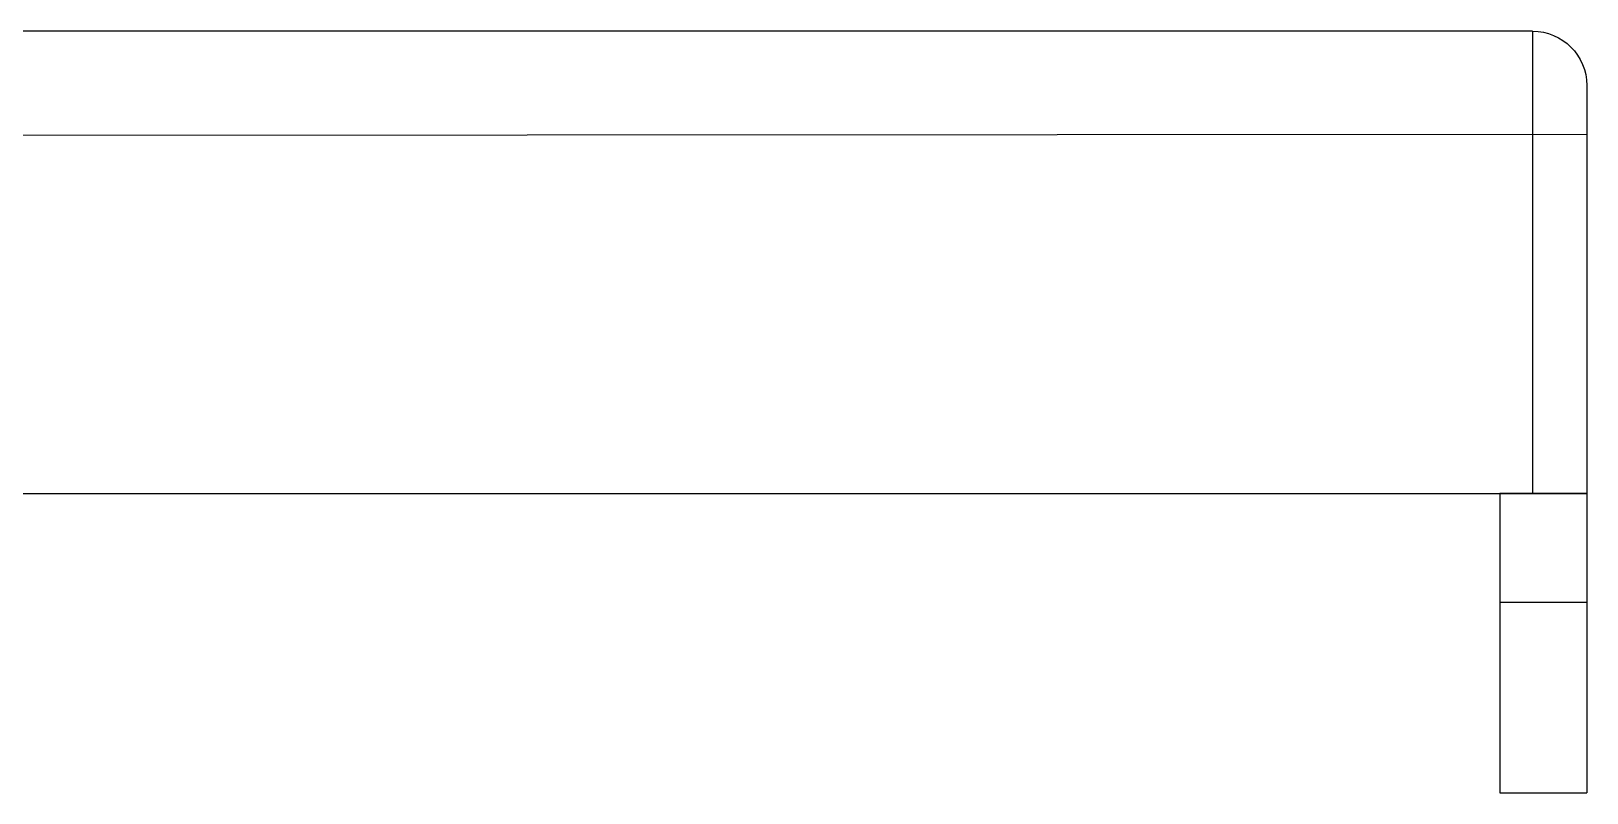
# Model space of a CAD drawing. Header units: inches. Extents: x 6.1 to 73.5, y 2.5 to 22.
# Drawn here: x 16.258 to 19.175, y 10.007 to 11.436 of the extents above; entities that cross this region are included whole.
import ezdxf

# ---------------------------------------------------------------- set-up
doc = ezdxf.new("R2010")
doc.units = ezdxf.units.IN
doc.header["$MEASUREMENT"] = 0
doc.layers.add('Dimensiuni', color=4, linetype='Continuous', transparency=0.6)
doc.layers.add('ExteriorComponenta', color=1, linetype='Continuous', lineweight=25)

# ---------------------------------------------------------------- blocks, each defined once
blk = doc.blocks.new('schita_manson')
at = {"layer": 'ExteriorComponenta', "extrusion": (-0.001155, 0, -0.999999)}
for p, q in [((19.0732, 11.4358, -0.0083), (12.4354, 11.4358, -0.0007)), ((19.0732, 11.4358, -0.0083), (19.0732, 10.5684, -0.0083)), ((19.1752, 11.3337, -0.0085), (19.1752, 10.5684, -0.0085)), ((19.1752, 11.2419, -0.0085), (15.8671, 11.24, -0.0031)), ((11.9048, 10.5684, -0.0001), (19.1752, 10.5684, -0.0085)), ((19.1752, 10.5684, -0.0085), (19.012, 10.5684, -0.0083)), ((19.012, 10.5684, -0.0083), (19.012, 10.0072, -0.0083)), ((19.1752, 10.5684, -0.0085), (19.1752, 10.0072, -0.0085)), ((19.1752, 10.3643, -0.0085), (19.012, 10.3643, -0.0083)), ((19.012, 10.0072, -0.0083), (19.1752, 10.0072, -0.0085))]:
    blk.add_line(p, q, dxfattribs=at)
blk.add_arc((-19.0732, 11.3337, -0.0137), 0.102, 90, 180, dxfattribs=at)

msp = doc.modelspace()

# ---------------------------------------------------------------- block references
at = {"layer": 'Dimensiuni'}
msp.add_blockref('schita_manson', (0, 0), dxfattribs=at)

doc.saveas('drawing.dxf')
